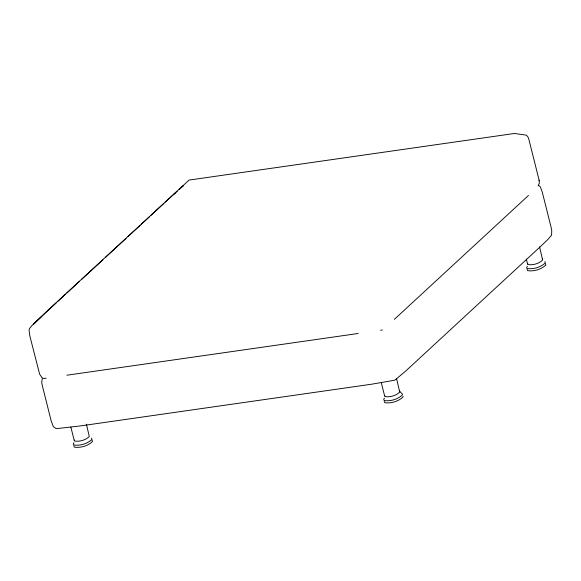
<?xml version="1.0" encoding="UTF-8"?>
<svg xmlns="http://www.w3.org/2000/svg" width="581" height="581" viewBox="0 0 581 581"><rect width="100%" height="100%" fill="white"/><g stroke="black" fill="none" stroke-linecap="round" stroke-linejoin="round"><path stroke-width="0.87" d="M86.409 424.145L89.3 436.578C85.603 440.1 79.735 441.85 74.695 441.059L74.332 439.999M73.809 445.801L74.259 447.123C80.563 448.118 87.898 445.925 92.524 441.516L92.067 440.195M396.627 378.841L399.728 392.117C396.031 395.646 390.163 397.389 385.123 396.598L384.76 395.545M384.237 401.34L384.687 402.669C390.991 403.657 398.326 401.471 402.953 397.055L403.047 396.3M539.531 246.809L542.639 260.085C538.936 263.614 533.067 265.364 528.027 264.573L527.664 263.513M527.149 269.315L527.599 270.637C533.895 271.625 541.238 269.439 545.857 265.03L545.406 263.709M42.239 378.623L41.723 382.538L42.406 385.951L51.201 420.964L53.343 426.628L56.234 428.676L80.36 425.924L371.666 384.201L394.862 380.177L405.959 370.823L540.069 246.932L547.876 239.495L551.587 235.152L551.747 230.461L551.02 226.939L542.226 191.933L540.279 186.697L538.282 185.216M74.005 442.751L73.271 443.659L73.722 444.988C80.025 445.976 87.361 443.79 91.987 439.374L91.529 438.052M384.433 398.29L383.7 399.198L384.15 400.527C390.454 401.515 397.789 399.329 402.415 394.913L402.51 394.158L399.365 391.057L399.808 391.507M527.337 266.265L526.509 267.935L527.061 268.495C533.358 269.482 540.7 267.296 545.319 262.888L544.869 261.566M538.137 185.898L539.328 183.269L539.124 180.212L528.623 138.401L527.657 136.441L526.066 135.104L514.439 133.477L189.079 180.074L47.003 311.133L33.487 324.191L41.135 316.906M56.335 302.766L32.151 325.338L29.616 328.367L29.05 329.921L29.784 335.702L39.624 374.157L41.999 377.686L43.611 378.427L46.204 378.246M57.657 301.539L65.624 294.175M66.953 292.947L79.568 281.298M81.558 279.454L102.873 259.867M105.459 257.376L126.113 238.399M128.031 236.525L140.05 225.522M141.306 224.259L149.346 216.931M150.602 215.667L163.878 203.401M165.207 202.173L173.174 194.817M173.908 194.236L175.237 193.015M394.361 319.368L528.463 195.477M173.842 194.199L177.183 191.207M179.188 189.413L183.233 185.847L181.868 187.017M380.635 330.284L382.24 329.928M66.873 375.21L358.179 333.487M542.276 259.024L542.712 259.475M526.321 259.053L527.592 264.123M381.289 382.639L384.68 396.148M70.86 427.1L74.252 440.609M539.124 180.212L539.168 180.793"/></g></svg>
